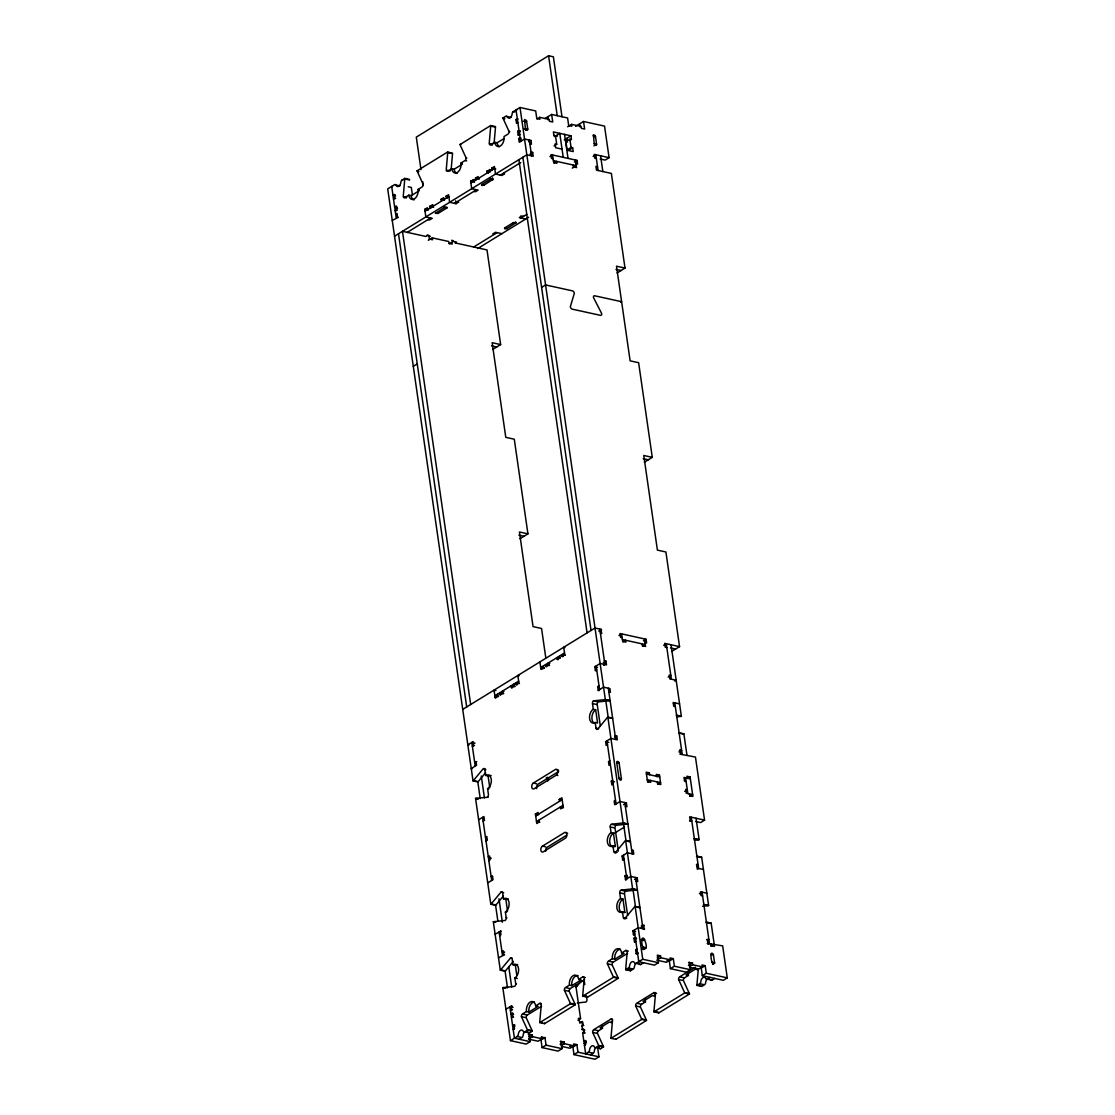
<?xml version="1.0" encoding="UTF-8"?>
<svg xmlns="http://www.w3.org/2000/svg" width="1115" height="1115" viewBox="0 0 1115 1115"><rect width="100%" height="100%" fill="white"/><g stroke="black" fill="none" stroke-linecap="round" stroke-linejoin="round"><path stroke-width="1.5" d="M409.553 180.031A2.077 1.296 -77.6 0 0 409.539 179.445L404.745 178.4A2.077 1.296 -77.6 0 1 404.773 178.971L403.24 196.491A2.091 1.31 -77.6 0 0 404.843 197.578L406.431 197.926M451.129 169.647L452.537 153.591A2.132 1.338 -77.6 0 0 452.523 153.159L447.742 152.1A2.132 1.338 -77.6 0 1 447.742 152.532L446.209 170.065A2.091 1.31 -77.6 0 0 447.812 171.139L448.606 171.32M494.098 143.222L495.506 127.152A2.077 1.296 -77.6 0 0 495.478 126.58L490.698 125.521A2.077 1.296 -77.6 0 1 490.712 126.107L489.192 143.626A2.091 1.31 -77.6 0 0 490.781 144.699L492.37 145.048M584.581 979.792L570.239 988.615A2.091 1.31 -77.6 0 0 569.194 991.319L575.117 1004.267A2.091 1.31 -77.6 0 1 575.242 1004.768L544.552 1023.654L539.771 1022.594A2.091 1.31 -77.6 0 1 539.744 1022.023L541.277 1004.504A2.091 1.31 -77.6 0 0 539.688 1003.416L535.716 1005.855A7.317 4.571 -77.6 0 0 530.127 1002.078A7.317 4.571 -77.6 0 0 526.461 1011.556L522.489 1013.995A2.091 1.31 -77.6 0 0 521.43 1016.699L527.353 1029.647A2.091 1.31 -77.6 0 1 527.493 1030.149L532.273 1031.208A2.091 1.31 -77.6 0 0 532.148 1030.692L526.224 1017.758A2.091 1.31 -77.6 0 1 527.27 1015.054L541.597 1006.232M627.55 953.367L613.208 962.175A2.091 1.31 -77.6 0 0 612.163 964.879L618.086 977.827A2.091 1.31 -77.6 0 1 618.212 978.329L587.521 997.214L582.741 996.155A2.091 1.31 -77.6 0 1 582.713 995.584L584.246 978.064A2.091 1.31 -77.6 0 0 582.657 976.977L578.685 979.416A7.317 4.571 -77.6 0 0 573.096 975.653A7.317 4.571 -77.6 0 0 569.431 985.116L565.458 987.555A2.091 1.31 -77.6 0 0 564.413 990.273L570.322 1003.207A2.091 1.31 -77.6 0 1 570.462 1003.709L575.242 1004.768M645.446 999.11A7.317 4.571 -77.6 0 0 645.46 1001.869L641.487 1004.308A2.091 1.31 -77.6 0 0 640.442 1007.012L646.352 1019.96A2.091 1.31 -77.6 0 1 646.491 1020.462L615.801 1039.347L611.02 1038.288A2.091 1.31 -77.6 0 1 610.992 1037.717L612.525 1020.183A2.091 1.31 -77.6 0 0 610.922 1019.11L593.724 1029.689A2.091 1.31 -77.6 0 0 592.678 1032.392L598.602 1045.34A2.091 1.31 -77.6 0 1 598.727 1045.842L603.522 1046.901A2.091 1.31 -77.6 0 0 603.382 1046.386L597.459 1033.452A2.091 1.31 -77.6 0 1 598.518 1030.748L602.49 1028.309A7.317 4.571 -77.6 0 1 602.476 1025.549M688.68 971.263A7.317 4.571 -77.6 0 0 688.429 975.43L684.457 977.869A2.091 1.31 -77.6 0 0 683.411 980.573L689.335 993.521A2.091 1.31 -77.6 0 1 689.46 994.023L658.77 1012.908L653.989 1011.849A2.091 1.31 -77.6 0 1 653.961 1011.277L655.495 993.758A2.091 1.31 -77.6 0 0 653.892 992.671L636.707 1003.249A2.091 1.31 -77.6 0 0 635.648 1005.967L641.571 1018.901A2.091 1.31 -77.6 0 1 641.71 1019.403L646.491 1020.462M708.541 978.357A4.181 2.606 -77.6 0 0 705.6 982.719A2.091 1.31 -77.6 0 1 704.527 984.754L701.739 986.468L696.959 985.409A2.091 1.31 -77.6 0 1 696.931 984.838L698.338 968.782L691.133 967.722M541.611 287.377L545.583 284.938L572.399 290.848A2.091 1.394 58.4 0 1 574.295 293.398L570.364 306.597A2.091 1.394 58.4 0 0 572.246 309.148L600.386 315.336A2.091 1.394 58.4 0 0 601.64 313.482L593.528 297.635A2.091 1.394 58.4 0 1 594.448 295.74L621.613 301.691L620.609 302.29M404.745 178.4L401.957 180.114A2.091 1.31 -77.6 0 0 400.898 182.149A4.181 2.606 -77.6 0 1 398.766 186.205A4.181 2.606 -77.6 0 1 395.909 185.215A2.091 1.31 -77.6 0 0 394.473 184.714L387.713 188.881L473.025 780.876A2.091 1.31 -77.6 0 0 473.401 780.57L483.269 768.681A2.091 1.31 -77.6 0 1 484.872 769.768L485.666 769.935M485.582 772.709L478.182 781.615A2.091 1.31 -77.6 0 1 477.819 781.936L473.025 780.876M612.26 718.422A2.091 1.31 -77.6 0 1 612.637 718.116L607.842 717.057A2.091 1.31 -77.6 0 0 607.48 717.377L597.598 729.252A2.091 1.31 -77.6 0 1 596.009 728.179L595.187 722.492A7.317 4.571 -77.6 0 1 589.598 718.729A7.317 4.571 -77.6 0 1 593.278 709.251L592.455 703.565A2.091 1.31 -77.6 0 1 593.514 700.861L604.929 699.649A2.091 1.31 -77.6 0 0 605.32 699.495L610.1 700.541A2.091 1.31 -77.6 0 1 609.71 700.694L598.295 701.92A2.091 1.31 -77.6 0 0 597.25 704.624L600.344 726.158M503.715 892.641L501.053 892.056L491.171 903.944A2.091 1.31 -77.6 0 1 490.809 904.251L475.561 798.452A2.091 1.31 -77.6 0 1 475.952 798.298L488.161 797.253M490.809 904.251L495.59 905.31A2.091 1.31 -77.6 0 0 495.952 904.99L503.367 896.084M512.147 958.315L510.545 957.966L500.677 969.841A2.091 1.31 -77.6 0 1 500.3 970.162L493.332 921.826A2.091 1.31 -77.6 0 1 493.722 921.673L505.137 920.446A2.091 1.31 -77.6 0 0 506.196 917.743L505.374 912.07A7.317 4.571 -77.6 0 0 509.053 902.593A7.317 4.571 -77.6 0 0 503.464 898.815L502.642 893.143A2.091 1.31 -77.6 0 0 501.053 892.056M500.3 970.162L505.095 971.207A2.091 1.31 -77.6 0 0 505.457 970.9L513.36 961.395M612.093 824.417L616.079 825.295L627.494 824.083A2.091 1.31 -77.6 0 0 627.884 823.915L623.09 822.87A2.091 1.31 -77.6 0 1 622.7 823.023L611.285 824.236A2.091 1.31 -77.6 0 0 610.24 826.954L611.062 832.626A7.317 4.571 -77.6 0 0 607.382 842.104A7.317 4.571 -77.6 0 0 612.971 845.881L613.78 851.553A2.091 1.31 -77.6 0 0 615.382 852.627L625.264 840.752A2.091 1.31 -77.6 0 1 625.626 840.445L630.407 841.49A2.091 1.31 -77.6 0 0 630.045 841.811L626.059 840.933M621.585 890.314L625.571 891.192L636.986 889.979A2.091 1.31 -77.6 0 0 637.376 889.826L632.595 888.766A2.091 1.31 -77.6 0 1 632.205 888.92L620.79 890.146A2.091 1.31 -77.6 0 0 619.731 892.85L620.553 898.523A7.317 4.571 -77.6 0 0 616.874 908A7.317 4.571 -77.6 0 0 622.463 911.777L623.285 917.45A2.091 1.31 -77.6 0 0 624.874 918.537L634.756 906.648A2.091 1.31 -77.6 0 1 635.118 906.342L639.912 907.401A2.091 1.31 -77.6 0 0 639.536 907.708L635.55 906.83M575.535 986.733L576.33 986.9A2.091 1.31 -77.6 0 0 576.692 986.594L581.64 980.656M446.948 207.947L446.739 207.083L444.55 207.418L435.38 213.355L438.125 213.383L446.948 207.947L444.55 207.418L444.397 206.289M481.596 184.63L481.792 185.508L483.994 185.16L493.151 179.222L490.419 179.208L481.596 184.63L483.994 185.16M504.579 228.018L504.788 228.896L506.977 228.547L516.147 222.61L513.402 222.596L504.579 228.018L506.977 228.547M562.002 116.741L553.375 56.809L548.58 55.75L416.299 137.131L420.982 169.675M404.843 197.578L408.801 195.139A7.317 4.558 -77.6 0 0 414.39 198.916A7.317 4.558 -77.6 0 0 418.069 189.438L422.041 186.999A2.091 1.31 -77.6 0 0 423.087 184.296L417.038 170.846L447.728 151.961M447.812 171.139L451.784 168.7A7.317 4.571 -77.6 0 0 457.359 172.477A7.317 4.571 -77.6 0 0 461.039 162.999L465.011 160.56A2.091 1.31 -77.6 0 0 466.056 157.856L460.133 144.908A2.174 1.352 -77.6 0 1 460.021 144.546L490.698 125.521M490.781 144.699L494.753 142.26A7.317 4.571 -77.6 0 0 500.328 146.037A7.317 4.571 -77.6 0 0 504.008 136.56L507.98 134.121A2.091 1.31 -77.6 0 0 509.025 131.417L503.06 118.357A2.049 1.282 -77.6 0 1 502.976 117.967L505.764 116.253A2.091 1.31 -77.6 0 1 507.2 116.741A4.181 2.606 -77.6 0 0 510.057 117.73A4.181 2.606 -77.6 0 0 512.189 113.674A2.091 1.31 -77.6 0 1 513.248 111.653L520.008 107.486L535.688 110.942L536.775 118.511L539.967 119.221L539.702 117.326L549.263 119.43L549.542 121.326L552.733 122.023L551.646 114.455L567.591 117.967L568.678 125.549L571.87 126.246L571.605 124.35L581.166 126.455L581.445 128.35L584.636 129.061L583.535 121.479L604.539 126.107L609.083 157.661L605.124 160.1L600.163 158.999M509.848 117.73L510.545 117.312A2.091 1.31 -77.6 0 1 511.367 117.186M395.086 194.623L392.954 195.264L395.616 195.85M517.862 122.552L516.538 123.361L515.994 119.584L518.113 118.943M393.511 199.055L395.63 198.414M523.228 121.242L526.615 121.159L525.29 121.981M525.583 121.535L526.419 120.462L524.58 119.514L525.36 128.518A1.561 1.045 58.4 0 0 526.754 130.204A1.561 1.045 58.4 0 0 527.743 129.047L526.573 120.936M408.801 195.139L411.198 195.669L419.226 190.721M451.784 168.7L454.167 169.229L462.404 164.156M494.753 142.26L497.137 142.79L503.938 138.608M537.054 118.957L539.702 117.326M396.759 206.303L394.64 206.944L397.038 207.474M519.019 135.208L518.21 135.04L517.667 131.249L520.189 130.706M524.036 129.34L525.36 128.518L527.743 129.047L525.764 130.274M544.998 118.525L551.646 114.455M397.302 210.094L395.184 210.721L395.978 210.902M518.21 135.04L520.343 134.399M529.89 143.877L531.479 144.225L530.935 140.448L524.552 139.041L519.255 142.288L518.712 138.511L520.83 137.87M392.271 220.422L398.348 217.341M528.733 141.8L530.935 140.448M427.979 219.613L429.582 219.962L432.23 218.345L425.846 216.937L424.759 209.369L427.407 207.738L427.672 209.634M430.683 208.449L429.61 206.373L433.052 204.923M441.345 201.216L441.066 199.32L443.714 197.703L443.993 199.585M446.99 198.414L445.916 196.338L448.564 194.721L449.652 202.289L456.035 203.697L458.683 202.066L457.094 201.717M473.847 191.404L475.436 191.752L478.084 190.121L471.701 188.728L470.614 181.146L474.056 179.696M475.743 180.059L475.464 178.163L478.112 176.532L478.377 178.428M488.398 173.271L487.199 173.006L486.934 171.111L490.377 169.661M492.05 170.024L491.785 168.128L494.433 166.497L495.52 174.065L501.903 175.473L504.538 173.842L502.949 173.494M425.024 211.251L448.843 196.602M470.892 183.041L494.698 168.393M567.633 126.789L571.605 124.35M554.476 136.615L559.772 133.354L563.228 157.327M394.543 236.199L526.824 154.804L533.207 156.212L532.663 152.434L531.061 152.072M530.015 154.051L532.663 152.434M575.577 126.357L583.535 121.479M407.156 232.436L430.627 217.983M454.446 203.334L476.495 189.773M500.3 175.125L520.719 162.567M554.071 145.912L556.706 144.281L555.535 136.086L553.932 135.737L553.388 131.946L570.936 135.807L571.479 139.598L569.89 139.25L565.918 141.689L567.103 149.898L568.692 150.246L572.664 147.807L573.208 151.584L566.824 150.177M564.302 139.877L570.936 135.807M549.946 156.616L552.594 154.985L553.695 162.567L556.887 163.264L556.608 161.368L553.96 162.999M567.103 149.898L571.061 147.445L572.664 147.807M594.434 136.699L595.271 135.626L593.431 134.692L594.211 143.682A1.561 1.045 58.4 0 0 595.605 145.368A1.561 1.045 58.4 0 0 596.595 144.211L595.424 136.1M428.285 240.31L432.258 237.871L448.746 241.509L449.011 243.391L452.202 244.101L451.937 242.206M593.947 145.842L596.595 144.211L594.211 143.682M574.406 162.01L577.054 160.379L577.598 164.156L576.009 163.807M449.261 243.823L453.248 241.384L456.439 242.094L455.115 242.903L487.004 249.927L500.649 344.577L492.705 349.455M572.302 168.142L576.274 165.703L553.402 160.672M593.152 156.351L595.8 154.734L598.072 170.497M473.61 247.07L497.095 232.631M526.782 214.359L520.9 217.983L520.635 216.087M477.68 248.561L528.621 217.23M413.289 366.319L417.261 363.88M617.055 272.952L624.999 268.074L611.355 173.424L596.469 170.149L595.926 166.372L597.529 166.72M519.98 538.74L527.925 533.848L514.28 439.212L505.778 437.331L492.147 342.695L500.649 344.577M644.331 462.237L652.275 457.345L638.63 362.71L630.128 360.842L616.497 266.192L624.999 268.074M462.725 709.391L595.02 628.01L601.389 629.418L601.278 633.599M598.755 631.034L601.389 629.418M518.67 681.154L494.851 695.816L498.043 696.513M564.525 652.944L540.719 667.592L543.897 668.303M495.952 690.547L494.029 690.129L495.13 697.697L498.572 696.248M503.687 693.697L499.701 692.819L499.98 694.715L503.423 693.265M514.754 686.561L511.172 685.767L511.437 687.662L514.879 686.213M519.479 683.551L516.022 682.784L516.287 684.68L518.935 683.049L517.848 675.481L519.046 675.746M544.427 668.038L540.984 669.488L539.897 661.92M549.556 665.488L545.57 664.61L545.834 666.505L549.277 665.056M559.674 655.927L559.953 657.822L557.026 657.557L557.305 659.453L560.469 657.725M565.333 655.341L561.876 654.575L562.155 656.47L564.803 654.839L563.702 647.271L564.901 647.536M618.95 635.494L621.599 633.864L622.7 641.432L625.891 642.142L625.613 640.247L622.978 641.878M596.177 670.714L595.382 670.533L594.839 666.756L600.135 663.495L606.504 664.902L605.961 661.111L604.372 660.763M603.313 662.742L605.961 661.111M474.474 745.587L472.356 746.228L473.15 746.395M595.382 670.533L596.706 669.725M603.591 665.362L604.915 664.554L599.8 629.055M643.425 640.874L646.059 639.257L646.616 643.034L645.014 642.686M642.63 646.198L645.278 644.582L622.421 639.536M663.648 645.306L666.254 643.703L671.369 679.188M476.788 761.67L474.669 762.312L475.464 762.493M599.048 690.589L598.239 690.408L597.696 686.631L599.02 685.809M598.239 690.408L603.536 687.161L609.919 688.568L610.462 692.345L608.874 691.997M671.606 651.508L679.551 646.63L665.906 551.981L657.404 550.113L643.773 455.478L652.275 457.345M668.178 677.028L670.826 675.397L669.237 675.049L669.781 678.84L676.15 680.248L674.84 681.056M533.346 783.051L555.395 769.489A3.136 1.951 -77.6 0 1 557.793 771.106A3.136 1.951 -77.6 0 1 556.218 775.176L534.169 788.737A3.136 1.951 -77.6 0 1 531.771 787.12A3.136 1.951 -77.6 0 1 533.346 783.051L536.538 783.761M546.252 777.81L548.58 778.591M478.642 819.804L483.924 816.556L484.468 820.333L483.157 821.156M607.508 744.653L606.184 745.461L605.626 741.67L610.922 738.423L617.306 739.83L616.762 736.039L615.159 735.691M558.713 771.455L538.127 784.11A3.136 1.951 -77.6 0 0 536.663 788.667M614.56 737.391L616.762 736.039M673.46 703.663L674.784 702.854L682.171 754.116M485.471 837.24L486.795 836.417L487.339 840.208L486.015 841.017M609.821 760.737L608.497 761.545L609.041 765.336L610.365 764.528M539.158 820.013L539.423 821.894L536.775 823.525L535.423 814.062L538.057 812.431L538.336 814.326M559.507 801.309L559.228 799.413L561.876 797.783L563.242 807.246L560.594 808.877L560.315 806.981L563.507 807.692M535.688 815.957L562.141 799.678M562.964 805.365L536.51 821.63L539.702 822.34M488.286 856.794L489.61 855.986L490.154 859.763L488.83 860.585M613.18 784.082L611.856 784.89L611.313 781.113L612.637 780.291M679.37 750.381L681.627 750.325L678.979 751.956M646.714 774.479L649.362 772.848L649.627 774.744M679.913 754.172L695.453 757.043L704.555 820.138L700.582 822.577L695.621 821.476M491.157 876.669L492.482 875.86L493.025 879.637L487.729 882.899M615.508 800.166L614.184 800.988L614.727 804.765L620.01 801.518L626.393 802.912L626.937 806.702L625.348 806.354M542.434 846.146L564.483 832.584A3.136 1.951 -77.6 0 1 566.88 834.201A3.136 1.951 -77.6 0 1 565.305 838.257L543.256 851.832A3.136 1.951 -77.6 0 1 540.859 850.201A3.136 1.951 -77.6 0 1 542.434 846.146L545.625 846.856M647.801 782.047L650.449 780.416L650.728 782.312L647.536 781.615L646.17 772.151L649.362 772.848M656.819 776.695L659.467 775.078L660.819 784.542L657.641 783.831L657.362 781.936M566.518 835.33L547.228 847.205A3.136 1.951 -77.6 0 0 545.653 851.261M623.536 804.682L626.393 802.912M657.892 784.263L660.54 782.646L647.244 779.72M687.439 778.563L690.087 776.932L692.903 796.486L689.725 795.789L689.446 793.894M614.63 833.1L624.511 827.023M684.666 791.385L687.3 789.755L685.711 789.406L686.255 793.197L692.638 794.605L689.99 796.221M495.116 934.161L501.206 931.081M623.452 859.986L622.658 859.818L622.114 856.027L627.411 852.78L633.78 854.174L633.236 850.397L631.648 850.048M622.658 859.818L623.982 858.996M689.544 821.044L691.802 820.988M626.323 879.86L625.515 879.693L624.971 875.902L627.09 875.261M498.53 957.827L504.621 954.747M625.515 879.693L630.811 876.432L637.195 877.84L637.738 881.63L636.149 881.268M634.547 879.47L637.195 877.84M697.321 869.282L698.645 868.474L691.258 817.211M641.446 925.575L644.038 925.325L643.913 929.506M505.917 1009.089L512.008 1006.009M634.254 934.914L633.459 934.732L632.902 930.955L638.198 927.694L644.582 929.102M641.167 927.081L644.038 925.325M699.412 893.756L702.06 892.125L709.447 943.388L708.123 944.21M512.552 1009.786L510.433 1010.427L511.228 1010.608M633.459 934.732L634.783 933.924M513.053 1013.256L510.921 1013.897L513.583 1014.483M635.299 942.175L634.505 941.994L633.947 938.203L636.08 937.576M511.478 1017.688L513.597 1017.047M634.505 941.994L635.829 941.185M641.195 939.875L642.184 939.262A1.561 1.045 58.4 0 1 643.174 938.105A1.561 1.045 58.4 0 1 644.582 939.792C650.268 953.604 639.731 949.548 642.184 939.262L644.582 939.792L643.257 940.6M612.4 958.677L614.797 959.207L624.052 953.506L621.654 952.99A7.317 4.571 -77.6 0 0 616.079 949.213A7.317 4.571 -77.6 0 0 612.4 958.677L608.428 961.13A2.091 1.31 -77.6 0 0 607.382 963.834L613.306 976.768A2.091 1.31 -77.6 0 1 613.431 977.284L618.212 978.329M621.654 952.99L625.626 950.538L628.289 951.137M526.461 1011.556L528.845 1012.086L538.113 1006.385L535.716 1005.855M569.431 985.116L571.814 985.646L581.082 979.946L578.685 979.416M514.726 1024.936L512.607 1025.563L515.005 1026.093M636.986 953.841L636.177 953.673L635.634 949.882L636.958 949.074M642.365 948.001L643.355 947.388M636.177 953.673L638.296 953.032M643.062 949.311L645.71 947.68L643.313 947.151M643.104 949.548L645.752 947.917M510.545 957.966A2.091 1.31 -77.6 0 1 512.147 959.039L512.956 964.726A7.317 4.571 -77.6 0 1 518.545 968.503A7.317 4.571 -77.6 0 1 514.865 977.966L515.688 983.653A2.091 1.31 -77.6 0 1 514.642 986.357L503.227 987.569A2.091 1.31 -77.6 0 0 502.837 987.723L510.461 1040.63L517.221 1036.476A2.091 1.31 -77.6 0 0 518.28 1034.441A4.181 2.606 -77.6 0 1 520.412 1030.385A4.181 2.606 -77.6 0 1 523.269 1031.375A2.091 1.31 -77.6 0 0 524.705 1031.863L527.493 1030.149M539.771 1022.594L570.462 1003.709M582.741 996.155L613.431 977.284M625.626 950.538A2.091 1.31 -77.6 0 1 627.215 951.625L625.696 969.144A2.091 1.31 -77.6 0 0 625.71 969.729L628.498 968.001A2.091 1.31 -77.6 0 0 629.571 965.98A4.181 2.606 -77.6 0 1 631.703 961.924A4.181 2.606 -77.6 0 1 634.56 962.914A2.091 1.31 -77.6 0 0 635.982 963.402L642.742 959.248L658.435 962.705L657.334 955.123L660.526 955.834L660.805 957.729L656.833 960.168L666.408 962.273L670.366 959.834L670.101 957.938L673.293 958.635L674.38 966.217L670.408 968.656L669.321 961.088L673.293 958.635M519.214 1039.236L522.001 1037.521A2.091 1.31 -77.6 0 0 523.074 1035.501A4.181 2.606 -77.6 0 1 524.44 1032.086M525.5 1032.044L529.486 1032.922L532.273 1031.208M625.71 969.729L630.505 970.775L633.292 969.06A2.091 1.31 -77.6 0 0 634.351 967.026A4.181 2.606 -77.6 0 1 637.292 962.663M636.79 963.583L640.777 964.461L643.564 962.747M528.357 1034.483L532.203 1034.776L532.482 1036.671L529.179 1038.706M528.9 1036.811L532.203 1034.776M657.223 957.869L660.526 955.834M529.026 1034.065L530.113 1041.647L526.141 1044.086L510.461 1040.63M658.435 962.705L654.463 965.144L638.784 961.688L634.226 930.133M541.123 1037.284L544.97 1037.591L546.057 1045.159L542.099 1047.598L540.998 1040.03L544.97 1037.591M541.779 1036.88L542.057 1038.776L538.085 1041.215L528.51 1039.11M578.323 1018.608L580.581 1018.553L575.73 984.935M706.645 939.666L708.903 939.611M577.932 1020.183L580.581 1018.553M707.189 943.443L714.227 944.447L711.579 946.077M579.8 1023.152L582.448 1021.521L582.169 1029.591L584.831 1030.176M710.645 946.036L714.506 946.342L711.147 923.095L706.366 922.035A2.091 1.31 -77.6 0 0 706.004 922.342M713.502 944.391L722.673 945.868L727.287 977.869L723.314 980.308L702.311 975.681L701.224 968.113L705.196 965.674L706.283 973.242L702.311 975.681M560.26 1041.508L564.106 1041.8L564.385 1043.696L561.082 1045.731M688.582 962.566L692.429 962.858L692.708 964.754L689.391 966.789M582.169 1029.591L583.493 1028.783L584.037 1032.56L582.713 1033.382L583.884 1041.494L585.877 1042.901M560.148 1044.239L564.106 1041.8M688.457 965.297L692.429 962.858M560.915 1041.103L562.016 1048.671L558.044 1051.111L542.099 1047.598M689.237 962.147L690.324 969.729L686.366 972.168L670.408 968.656M695.439 967.123L679.676 976.824A2.091 1.31 -77.6 0 0 678.617 979.527L684.54 992.462A2.091 1.31 -77.6 0 1 684.68 992.977L689.46 994.023M697.683 969.729L695.3 969.2L686.032 974.9L688.429 975.43M576.873 1044.616L572.901 1047.055L573.988 1054.623L577.96 1052.184L576.873 1044.616L573.681 1043.905L573.946 1045.8L569.988 1048.239L562.016 1046.483M698.297 969.297L702.269 966.858L702.004 964.963L705.196 965.674M583.856 1041.257L585.974 1040.63M583.605 1043.417L586.239 1041.786M712.583 964.071L714.562 962.844L712.164 962.315M584.288 1043.25L585.291 1042.637M712.61 964.294L714.604 963.081L713.433 954.956A1.561 1.045 58.4 0 0 712.025 953.269A1.561 1.045 58.4 0 0 711.036 954.426C710.617 955.346 711.565 966.705 714.604 963.081M598.727 1045.842L595.94 1047.556A2.091 1.31 -77.6 0 1 594.518 1047.069A4.181 2.606 -77.6 0 0 591.661 1046.079A4.181 2.606 -77.6 0 0 589.528 1050.135A2.091 1.31 -77.6 0 1 588.455 1052.17L585.668 1053.884L584.399 1045.048L585.723 1044.239L585.18 1040.448M611.02 1038.288L641.71 1019.403M653.989 1011.849L684.68 992.977M696.959 985.409L699.746 983.695A2.091 1.31 -77.6 0 0 700.819 981.674A4.181 2.606 -77.6 0 1 702.938 977.618A4.181 2.606 -77.6 0 1 705.795 978.594A2.091 1.31 -77.6 0 0 707.231 979.095L710.018 977.381M590.462 1054.929L593.25 1053.215A2.091 1.31 -77.6 0 0 594.309 1051.194A4.181 2.606 -77.6 0 1 595.689 1047.779M596.748 1047.738L600.734 1048.616L603.522 1046.901M708.025 979.277L712.011 980.155L714.813 978.426M597.501 1046.706L598.964 1056.811L594.992 1059.25L573.988 1054.623M514.614 685.948L513.555 686.296L513.402 685.168M676.68 716.847L680.958 716.388A2.091 1.31 -77.6 0 0 681.349 716.234L671.049 644.749M694.45 840.222L698.729 839.762A2.091 1.31 -77.6 0 0 699.119 839.609L696.039 818.257M702.52 906.286L708.234 905.673A2.091 1.31 -77.6 0 0 708.624 905.519L701.656 857.184L696.875 856.139A2.091 1.31 -77.6 0 0 696.499 856.445M577.319 1002.956L585.877 1002.051A2.091 1.31 -77.6 0 0 586.936 999.347L586.462 996.057M516.83 110.106L516.036 109.939L520.58 141.48M513.248 111.653L514.837 112.002M506.558 116.434L507.353 116.601M507.896 116.727L510.545 117.312M593.068 135.807L595.466 136.323M515.994 119.584L516.789 119.751M502.976 117.967L504.565 118.315M503.91 118.65L504.705 118.831M554.183 135.445L557.389 136.142M565.89 141.689L567.507 142.037M517.667 131.249L520.329 131.835M490.712 126.107L494.698 126.985M509.025 131.417L509.82 131.598M556.706 144.281L555.117 143.933L555.66 147.724L562.044 149.131M609.083 157.661L594.197 154.372L594.741 158.163L596.344 158.511M518.712 138.511L521.374 139.096M577.054 160.379L551.005 154.637L551.549 158.428L553.152 158.776M489.987 143.793L492.635 144.379M460.007 144.406L460.802 144.588M447.742 152.532L451.728 153.41M466.056 157.856L466.851 158.023M465.805 160.741L466.6 160.908M491.785 168.128L495.771 169.006M461.039 162.999L462.237 163.264M486.934 171.111L490.391 171.877M447.017 170.233L450.195 170.943M475.464 178.163L479.45 179.041M474.335 181.592L473.262 179.529M470.614 181.146L474.6 182.024M417.038 170.846L418.627 171.194M417.958 171.529L418.766 171.696M404.773 178.971L408.759 179.85M401.957 180.114L402.752 180.296M408.202 186.763L411.324 187.445L412.411 195.013M418.069 189.438L419.268 189.703M395.281 184.895L399.268 185.773M445.916 196.338L449.373 197.104M392.48 186.609L391.686 186.428L396.229 217.983M523.548 216.352L521.945 216.003L519.311 217.62L525.681 219.028M441.066 199.32L444.523 200.087M404.034 196.672L406.696 197.257M513.402 222.596L515.799 223.112L515.632 221.983M429.61 206.373L433.596 207.265M424.759 209.369L428.216 210.122M435.728 212.853L438.125 213.383M501.875 233.676L495.492 232.282L492.844 233.899L494.447 234.262M396.48 214.373L395.686 214.192L397.01 213.383L397.553 217.174M615.926 269.384L621.027 270.513M427.184 234.917L428.773 235.279M451.631 240.31L453.234 240.659M430.376 236.352L427.184 235.655L425.874 236.464L402.473 231.307L470.669 704.513M491.576 345.887L496.677 347.016M643.202 458.669L648.303 459.784M527.925 533.848L519.423 531.98L533.054 626.616L541.556 628.484L545.779 657.739M518.851 535.172L523.952 536.287M646.059 639.257L620.01 633.515L620.553 637.292L622.156 637.655M679.551 646.63L664.665 643.341L665.209 647.132L666.798 647.481M670.603 647.968L675.579 649.069M600.344 632.846L601.933 633.195M562.155 656.47L562.95 656.637M594.839 666.756L597.501 667.341M557.305 659.453L558.099 659.62M549.807 663.341L548.204 662.979L548.482 664.875M545.834 666.505L546.629 666.686M679.565 703.9L673.181 702.492L673.725 706.283L675.328 706.631M597.696 686.631L598.504 686.798M681.349 716.234L676.554 715.189A2.091 1.31 -77.6 0 1 676.261 715.314M605.724 699.816L609.71 700.694M676.972 715.509L680.958 716.388M593.514 700.861L597.501 701.739M514.614 684.317L513.82 684.15L514.085 686.032M516.287 684.68L517.095 684.861M593.264 703.746L597.25 704.624M511.437 687.662L512.245 687.843M593.278 709.251L595.675 709.781L597.584 723.022L595.187 722.492M503.938 691.551L502.349 691.202L502.628 693.084M686.952 755.162L683.871 733.809L679.091 732.75A2.091 1.31 -77.6 0 0 678.728 733.071M607.48 717.377L611.466 718.255M680.052 733.363L682.715 733.949M499.98 694.715L500.774 694.896M495.13 697.697L495.924 697.879M596.009 728.179L598.671 728.764M605.626 741.67L608.818 742.381M690.087 776.932L686.896 776.235L687.175 778.117M616.72 762.604L619.118 763.134L621.389 778.911A1.561 1.045 58.4 0 1 620.4 780.068A1.561 1.045 58.4 0 1 619.006 778.382L616.72 762.604A1.561 1.045 58.4 0 1 617.724 761.447A1.561 1.045 58.4 0 1 619.118 763.134M690.366 778.827L683.983 777.42L684.526 781.211L686.129 781.559M659.467 775.078L656.275 774.368L656.54 776.263M646.435 774.033L659.718 776.96M475.004 743.148L471.812 742.437L475.213 766.103M468.802 745.099L467.84 744.876L473.136 741.628L473.68 745.405M619.006 778.382L621.389 778.911M611.313 781.113L614.504 781.81M556.984 769.838L558.587 770.2M556.218 775.176L557.807 775.524M484.063 768.862L485.666 769.211M472.203 768.751L471.255 768.542L476.537 765.28L475.993 761.503M704.555 820.138L689.669 816.849L690.213 820.64M484.872 769.768L485.68 775.441L488.077 775.97A7.317 4.571 -77.6 0 1 491.13 775.622M473.401 780.57L477.387 781.448M559.228 799.413L562.42 800.124M485.68 775.441A7.317 4.571 -77.6 0 1 491.269 779.218A7.317 4.571 -77.6 0 1 487.589 788.695L488.788 788.96M699.119 839.609L694.338 838.564A2.091 1.31 -77.6 0 1 694.046 838.689M622.7 823.023L626.686 823.901M693.948 838.717L697.934 839.595M610.24 826.954L614.226 827.832M476.746 798.465L478.349 798.828M475.561 798.452L477.959 798.981M535.423 814.062L538.601 814.772M611.062 832.626L613.445 833.156L615.355 846.396A7.317 4.571 -77.6 0 1 614.588 846.787M697.293 856.613L701.293 857.505A2.091 1.31 -77.6 0 1 701.656 857.184M566.086 832.933L567.674 833.281M612.971 845.881L615.355 846.396M698.101 864.683L696.513 864.334L697.056 868.111L703.426 869.519M614.588 851.735L617.236 852.32M615.382 852.627L616.177 852.808M622.114 856.027L622.909 856.209M706.84 893.185L700.457 891.777L701 895.568L702.603 895.916M624.971 875.902L627.634 876.488M708.624 905.519L703.83 904.46A2.091 1.31 -77.6 0 1 703.44 904.613L707.426 905.491M632.205 888.92L636.191 889.798M619.731 892.85L623.731 893.728M620.553 898.523L622.951 899.052L624.86 912.307A7.317 4.571 -77.6 0 1 624.079 912.683M706.798 922.523L707.593 922.704M708.123 922.816L710.785 923.401A2.091 1.31 -77.6 0 1 711.147 923.095M622.463 911.777L624.86 912.307M624.079 917.631L626.741 918.216M624.874 918.537L625.682 918.704M503.464 898.815L505.862 899.345A7.317 4.571 -77.6 0 1 508.175 898.788M632.902 930.955L635.564 931.541M491.966 904.112L495.952 904.99M711.036 954.426L713.433 954.956M633.947 938.203L636.609 938.788M505.374 912.07L506.572 912.335M506.196 917.743L506.99 917.924M635.634 949.882L636.428 950.064M660.805 957.729L670.366 959.834M692.708 964.754L702.269 966.858M493.722 921.673L495.325 922.021M493.332 921.826L495.729 922.356M666.923 960.559L669.321 961.088M674.38 966.217L690.324 969.729M706.283 973.242L727.287 977.869M500.426 935.68L499.632 935.499L500.956 934.691L500.412 930.9M609.222 961.297L613.208 962.175M680.471 976.991L684.457 977.869M628.498 968.001L632.498 968.879M699.746 983.695L703.732 984.573M607.382 963.834L611.368 964.712M678.617 979.527L682.617 980.406M627.02 969.437L629.682 970.022M696.931 984.838L700.917 985.716M504.607 952.182L501.945 951.597L503.269 950.774L503.813 954.565M614.1 976.949L618.086 977.827M685.335 992.643L689.335 993.521M582.657 976.977L585.319 977.562M653.892 992.671L656.554 993.256M512.956 964.726L515.353 965.242A7.317 4.571 -77.6 0 1 517.667 964.684M501.471 970.022L505.457 970.9M575.898 986.413L576.692 986.594M645.46 1001.869L643.062 1001.34L652.317 995.639L654.714 996.169A7.317 4.571 -77.6 0 0 654.435 994.928M566.253 987.737L570.239 988.615M637.501 1003.43L641.487 1004.308M514.865 977.966L517.262 978.496M564.413 990.273L568.399 991.151M635.648 1005.967L639.634 1006.845M582.713 995.584L586.713 996.462M653.961 1011.277L657.948 1012.155M515.688 983.653L516.482 983.82M503.227 987.569L505.889 988.155M502.837 987.723L505.234 988.252M571.131 1003.389L575.117 1004.267M642.365 1019.082L646.352 1019.96M539.688 1003.416L541.277 1003.765M610.922 1019.11L612.525 1019.458M513.067 1007.347L509.876 1006.636L514.433 1038.19L530.113 1041.647M602.49 1028.309L600.093 1027.779L609.347 1022.079L611.745 1022.608A7.317 4.571 -77.6 0 0 611.466 1021.368M582.992 1025.312L583.786 1025.479M581.668 1026.121L582.462 1026.302M523.283 1014.176L527.27 1015.054M594.532 1029.87L598.518 1030.748M521.43 1016.699L525.43 1017.577M592.678 1032.392L596.664 1033.271M539.744 1022.023L542.406 1022.608M610.992 1037.717L612.581 1038.065M584.037 1032.56L584.831 1032.741M528.162 1029.814L532.148 1030.692M599.396 1045.508L603.382 1046.386M513.945 1029.535L513.151 1029.354L514.475 1028.546L513.931 1024.755M584.399 1045.048L585.194 1045.229M532.482 1036.671L542.057 1038.776M564.385 1043.696L573.946 1045.8M569.709 1046.344L572.901 1047.055M517.221 1036.476L521.207 1037.354M588.455 1052.17L592.441 1053.048M546.057 1045.159L562.016 1048.671M577.96 1052.184L598.964 1056.811M454.167 169.229L454.725 171.222A7.317 4.571 -77.6 0 0 457.066 173.48M600.581 155.779L602.853 171.557M711.036 943.736L711.314 945.632M685.572 777.768L687.843 793.546M680.025 749.977L680.568 753.754M707.3 939.248L707.844 943.039M579.549 123.918L580.009 126.957M575.452 160.016L576.553 167.598L573.361 166.888L573.096 165.006M644.456 638.895L645.557 646.477L642.365 645.766L642.101 643.871M569.89 139.25L571.061 147.445M566.936 138.246L567.326 140.783M564.552 134.413L568.009 158.386M548.58 55.75L557.221 115.695M547.674 116.894L548.106 119.932L547.646 116.894M529.332 140.086L531.604 155.863M608.316 688.206L615.703 739.468M624.804 802.563L632.191 853.825M635.592 877.491L642.979 928.753M605.863 701.154L608.288 717.962M623.564 823.915L625.975 840.724M632.902 888.753L635.564 907.248M520.008 107.486L605.32 699.495M607.842 717.057L623.09 822.87M625.626 840.445L632.595 888.766M635.118 906.342L642.742 959.248M522.851 157.257L591.048 630.449M596.163 665.934L599.563 689.6M606.95 740.862L616.051 803.957M623.438 855.219L626.839 878.871M518.893 159.696L587.075 632.888M618.351 851.066L615.02 827.999A2.091 1.31 -77.6 0 1 616.079 825.295M627.62 915.429L624.525 893.909A2.091 1.31 -77.6 0 1 625.571 891.192M492.537 177.843L492.802 179.738L490.419 179.208L490.252 178.079M489.583 169.48L489.847 171.375M543.353 665.962L543.632 667.857M584.093 979.653L584.804 984.573M582.992 1024.573L582.713 1022.692L579.535 1021.981L578.978 1018.204M547.242 777.197L547.786 780.974M455.631 200.853L456.035 203.697M432.258 204.756L432.522 206.651M432.258 237.871L432.536 239.767L429.345 239.07L429.066 237.174M497.499 694.185L497.778 696.081M422.71 181.661L423.212 185.09M488.077 775.97L489.778 787.748M505.862 899.345L507.548 911.122M515.353 965.242L516.844 975.555M487.589 788.695L488.412 794.368A2.091 1.31 -77.6 0 1 487.367 797.072M481.276 775.984L484.426 797.824M498.963 898.746L502.349 922.272M508.788 966.942L511.701 987.11M394.278 194.456L394.835 198.233M395.964 206.122L396.508 209.913M511.2 1005.828L511.743 1009.619M512.245 1013.089L512.788 1016.866M477.791 781.782L480.217 798.591M495.478 904.544L497.903 921.352M505.067 971.067L507.492 987.862M398.501 233.76L466.697 706.952M482.6 817.365L491.701 880.46M499.088 931.722L502.489 955.374M683.509 734.116A2.091 1.31 -77.6 0 1 683.871 733.809M615.801 1039.347A2.091 1.31 -77.6 0 1 615.773 1038.762M600.734 1048.616A2.091 1.31 -77.6 0 1 599.299 1048.114A4.181 2.606 -77.6 0 0 598.783 1047.347M712.011 980.155A2.091 1.31 -77.6 0 1 710.59 979.653M658.77 1012.908A2.091 1.31 -77.6 0 1 658.742 1012.336M695.077 968.154A7.317 4.571 -77.6 0 1 695.3 969.2M582.713 1033.382A1.561 1.045 58.4 0 1 584.804 1033.089M491.171 858.411A1.561 1.045 58.4 0 1 490.837 857.867M397.525 208.547A1.561 1.045 58.4 0 1 397.191 208.003M593.863 722.98A7.317 4.571 -77.6 0 1 592.009 716.346A7.317 4.571 -77.6 0 1 595.675 709.781M587.521 997.214A2.091 1.31 -77.6 0 1 587.507 996.643M630.505 970.775A2.091 1.31 -77.6 0 1 630.477 970.203M640.777 964.461A2.091 1.31 -77.6 0 1 639.341 963.959M527.534 1031.654A4.181 2.606 -77.6 0 1 528.05 1032.434A2.091 1.31 -77.6 0 0 529.486 1032.922M544.552 1023.654A2.091 1.31 -77.6 0 1 544.538 1023.068M614.797 959.207A7.317 4.571 -77.6 0 1 620.4 949.144M571.814 985.646A7.317 4.571 -77.6 0 1 573.403 978.329A7.317 4.571 -77.6 0 1 578.183 975.695M528.845 1012.086A7.317 4.571 -77.6 0 1 534.461 1002.023M621.808 912.655A7.317 4.571 -77.6 0 1 619.215 906.216A7.317 4.571 -77.6 0 1 622.951 899.052M612.316 846.759A7.317 4.571 -77.6 0 1 609.71 840.32A7.317 4.571 -77.6 0 1 613.445 833.156M414.097 199.919A7.317 4.558 -77.6 0 1 411.198 195.655M399.672 185.62A2.091 1.31 -77.6 0 1 400.076 185.647M499.339 146.748A7.317 4.558 -77.6 0 1 497.137 142.79"/></g></svg>
